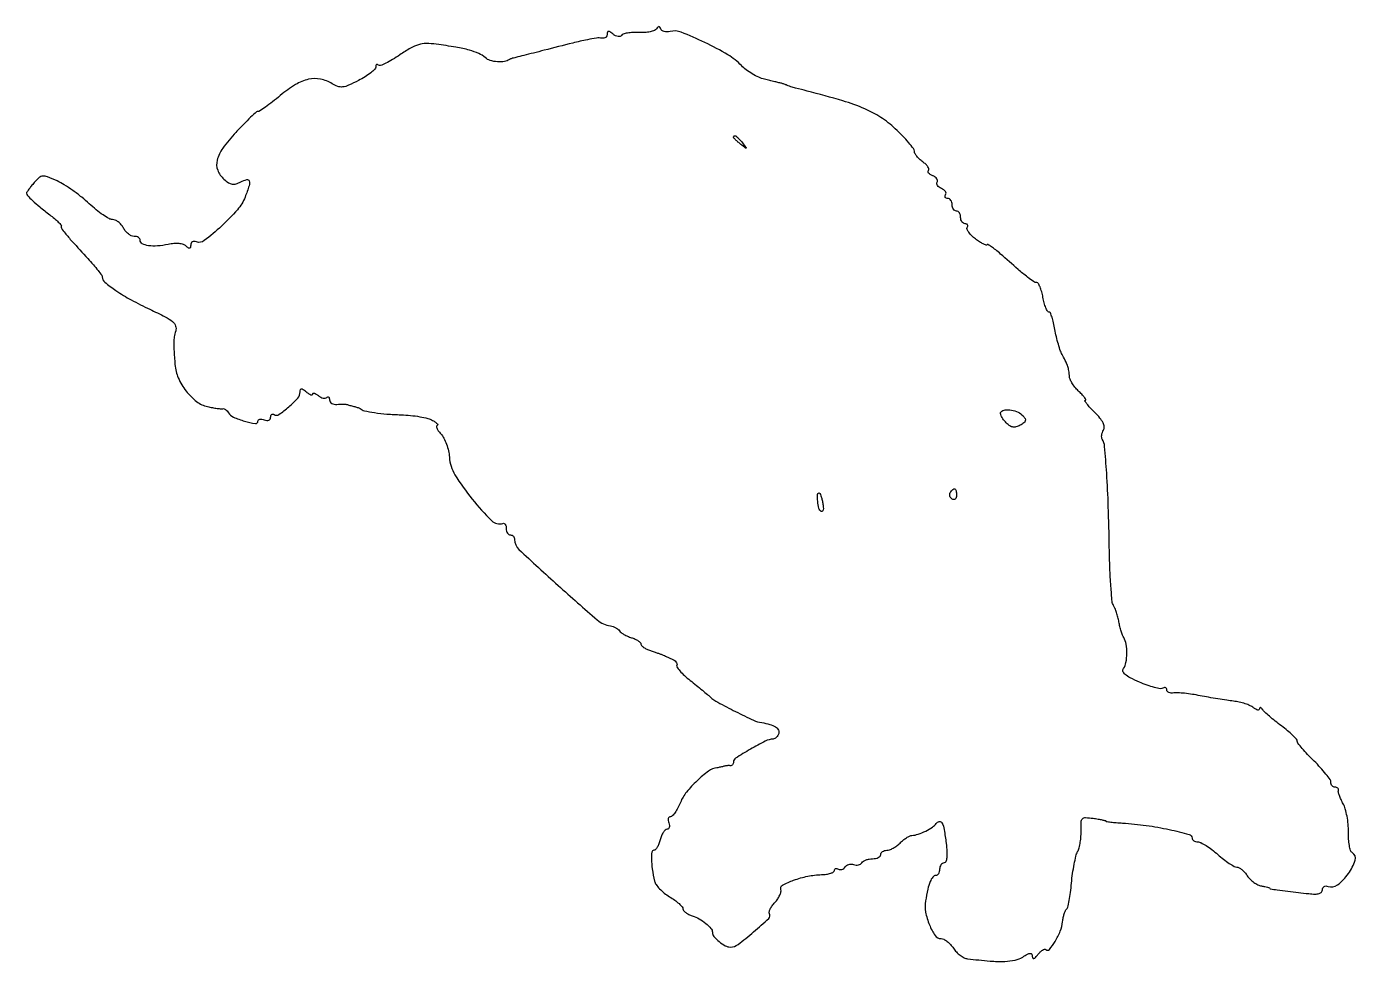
# Model space of a CAD drawing. Extents: x 0 to 316, y 1 to 223.
import ezdxf

# ---------------------------------------------------------------- set-up
doc = ezdxf.new("R2010")
doc.units = 0

msp = doc.modelspace()

# ---------------------------------------------------------------- linework, layer by layer
for points in [[(149.713586, 222.345589, -0.16657), (149.230353, 221.9491, -0.038181), (148.200894, 221.652317, -0.03542), (146.899038, 221.477421, -0.028149), (145.480391, 221.468271, 0.023298), (144.069869, 221.472851, 0.030864), (142.793277, 221.338251, 0.031733), (141.786871, 221.102393, 0.182893), (141.360862, 220.77487, -0.185472), (141.045056, 220.534571, -0.109392), (140.565778, 220.503012, -0.081353), (139.990676, 220.690099, -0.054018), (139.410972, 221.073886, 0.020309), (138.700985, 221.615992, 0.153221), (138.303463, 221.742201, 0.328592), (138.076247, 221.575974, 0.076206), (138, 221.078608, -0.111473), (137.903244, 220.650013, -0.118562), (137.632812, 220.31565, -0.112502), (137.227032, 220.129239, -0.092885), (136.75, 220.11906, 0.074872), (135.444864, 220.137905, 0.017871), (133.299952, 219.768026, 0.009707), (129.814264, 218.966876, 0.001532), (123, 217.238572, -0.000446), (120.455259, 216.587264, -0.000632), (118.189062, 216.01245, -0.000356), (116.27381, 215.530678, -0.009082), (115.75, 215.409381, 0.016957), (115.444536, 215.333558, 0.017284), (115.146875, 215.237624, 0.017328), (114.894677, 215.136601, 0.065786), (114.75, 215.048489, -0.135078), (113.613089, 214.554506, -0.054636), (111.908903, 214.499628, -0.054258), (110.194641, 214.821114, -0.110894), (109.009709, 215.491213, 0.080555), (107.488769, 216.476423, 0.036685), (105.249682, 217.27024, 0.025129), (102.049908, 217.976092, 0.008604), (97.352421, 218.68442, 0.03386), (94.976473, 218.838501, 0.070638), (93.144931, 218.572965, 0.06027), (91.282831, 217.773776, 0.019211), (88.729616, 216.15798, -0.015062), (86.969066, 215.023259, -0.023617), (85.384749, 214.167649, -0.020093), (84.089498, 213.60813, -0.296503), (83.627195, 213.706138, 0.105252), (83.388417, 213.861103, 0.248984), (83.184239, 213.836046, 0.181524), (83.044411, 213.632318, 0.060666), (83, 213.267634, -0.204515), (82.771767, 212.732987, -0.025297), (81.792275, 211.885482, -0.026553), (80.46337, 210.957469, -0.019008), (78.888597, 210.058951, -0.014822), (76.528999, 208.916675, -0.074201), (75.118487, 208.521633, -0.114035), (73.958283, 208.640556, -0.059199), (72.638597, 209.273962, 0.092354), (69.874634, 210.382954, 0.105041), (67.025927, 210.348963, 0.082085), (63.907443, 209.085107, 0.036873), (60.305945, 206.5, -0.007032), (58.435036, 204.980213, -0.01095), (56.776576, 203.729236, -0.005367), (55.356641, 202.729156, -0.242052), (55.010463, 202.684632, 0.27768), (54.676092, 202.618711, 0.004788), (53.254636, 201.305219, 0.010629), (51.607644, 199.686383, 0.006689), (49.75, 197.729485, 0.027876), (46.629851, 193.951092, 0.096747), (45.28165, 191.09945, 0.15628), (45.426602, 188.738181, 0.11649), (46.916813, 186.575283, 0.039085), (47.982865, 185.752289, 0.106797), (48.86704, 185.41289, 0.113902), (49.777379, 185.479552, 0.047905), (50.916813, 185.95548, -0.059985), (52.316925, 186.501062, -0.406471), (52.901754, 186.1659, -0.148043), (52.884076, 185.040006, -0.013418), (51.945133, 182.355688, -0.089647), (50.1191, 179.324118, -0.026418), (46.312197, 175.427693, -0.02003), (42.245004, 171.973057, -0.263478), (40.363171, 171.69088, 0.088267), (39.842786, 171.791138, 0.13484), (39.400431, 171.67639, 0.148486), (39.106779, 171.36376, 0.11533), (39, 170.906989, -0.049664), (38.944552, 170.350136, -0.299012), (38.75, 170.153312, -0.221111), (38.43488, 170.225474, -0.031276), (37.922737, 170.677263, 0.123881), (37.276401, 171.063723, 0.049721), (36.25834, 171.262712, 0.043078), (35.016536, 171.272103, 0.03301), (33.672737, 171.07651, -0.033138), (31.113789, 170.704714, -0.056641), (28.958958, 170.780443, -0.08261), (27.498753, 171.25324, -0.28021), (27, 172.073324, 0.15561), (26.887277, 172.42675, 0.09762), (26.56971, 172.727789, 0.079874), (26.095309, 172.93097, 0.061388), (25.535184, 173, -0.112104), (24.896259, 173.145075, -0.055403), (24.186237, 173.5875, -0.050946), (23.518128, 174.235006, -0.052011), (23, 175, 0.05348), (22.478611, 175.764973, 0.05155), (21.800967, 176.4125, 0.055823), (21.076959, 176.854539, 0.109587), (20.421253, 177, -0.129623), (19.603898, 177.215518, -0.020413), (18.179388, 178.101562, -0.021506), (16.55161, 179.314184, -0.017305), (14.907519, 180.75, 0.01957), (13.106913, 182.308187, 0.014551), (11.005859, 183.889278, 0.01476), (8.933565, 185.266301, 0.031987), (7.249815, 186.170947, 0.01275), (4.939691, 187.157401, 0.113452), (3.853866, 187.323884, 0.163016), (2.982616, 186.958617, 0.034056), (1.798733, 185.767937, 0.009281), (1.109669, 184.942992, 0.013048), (0.528378, 184.180295, 0.009284), (0.076922, 183.529617, 0.148068), (0, 183.275562, 0.191874), (0.228988, 182.700817, 0.015298), (1.412527, 181.525477, 0.016328), (3.122567, 180.029653, 0.006979), (5.5, 178.138106, -0.011796), (6.63201, 177.219505, -0.019056), (7.545312, 176.379868, -0.013636), (8.225935, 175.666655, -0.332203), (8.25, 175.40943, 0.297417), (8.264589, 174.92312, 0.019602), (9.152082, 173.749262, 0.012406), (10.821286, 171.812642, 0.001567), (14.54234, 167.731808, -0.007568), (15.867159, 166.2434, -0.011056), (16.984312, 164.89001, -0.00673), (17.872901, 163.731972, -0.161645), (18, 163.349104, 0.223575), (18.584956, 162.106307, 0.023119), (21.240797, 160.109295, 0.024679), (24.863119, 157.892622, 0.015733), (29.271847, 155.662302, -0.008903), (32.949542, 153.864462, -0.055962), (34.689693, 152.713648, -0.132516), (35.414702, 151.678953, -0.160489), (35.449413, 150.5, 0.026287), (35.105095, 149.069902, 0.040236), (34.973701, 147.80217, 0.022065), (35.010443, 146.075532, 0.003061), (35.266605, 142.5, 0.084593), (36.061599, 139.339468, 0.060802), (37.926154, 136.205246, 0.062681), (40.400366, 133.720704, 0.111984), (42.997004, 132.500658, 0.009014), (44.182095, 132.262678, 0.011373), (45.286715, 132.087358, 0.00957), (46.212665, 131.979915, 0.084641), (46.621548, 132.009611, -0.151843), (46.921861, 131.99157, -0.063245), (47.284403, 131.799259, -0.054562), (47.649072, 131.477447, -0.046322), (47.958506, 131.067139, 0.15267), (49.168208, 130.018452, 0.032689), (51.814357, 129.064907, 0.032078), (54.375023, 128.502022, 0.459542), (55, 129.038421, -0.20056), (55.122821, 129.332298, -0.142665), (55.440625, 129.504121, -0.093479), (55.925423, 129.516636, -0.051495), (56.5, 129.361626, 0.069008), (57.073683, 129.228143, 0.116977), (57.559375, 129.29762, 0.152575), (57.879387, 129.555236, 0.148627), (58, 129.952028, -0.073198), (58.060179, 130.360895, -0.149433), (58.238635, 130.628035, -0.188343), (58.503502, 130.713715, -0.124159), (58.812375, 130.615959, 0.2969), (59.970638, 130.643353, 0.028549), (62.310461, 132.451629, 0.030918), (64.450523, 134.555413, 0.185104), (65, 135.988794, -0.061846), (65.07133, 136.563261, -0.341479), (65.300775, 136.743401, -0.159365), (65.706776, 136.613973, -0.017014), (66.5, 136, 0.027963), (67.07637, 135.573717, 0.064878), (67.559375, 135.339608, 0.144806), (67.867713, 135.329078, 0.341777), (68, 135.5, -0.301415), (68.119912, 135.680843, -0.168576), (68.394215, 135.698909, -0.074889), (68.826304, 135.507117, -0.03138), (69.342009, 135.131121, 0.050768), (69.904134, 134.753708, 0.066538), (70.483088, 134.537806, 0.082297), (70.989854, 134.507446, 0.171918), (71.342009, 134.675343, -0.123575), (71.591751, 134.824874, -0.257684), (71.806715, 134.778876, -0.16163), (71.954053, 134.530332, -0.053707), (72, 134.103808, 0.147046), (72.136613, 133.649327, 0.1119), (72.514062, 133.287748, 0.09228), (73.081063, 133.076256, 0.068696), (73.75, 133.052296, -0.015925), (74.475003, 133.102783, -0.015633), (75.20625, 133.107472, -0.015717), (75.846816, 133.071381, -0.055601), (76.25, 132.990154, 0.006254), (76.608209, 132.880374, 0.002946), (77.073437, 132.747108, 0.002919), (77.562354, 132.613241, 0.004109), (78, 132.5, -0.011893), (78.40118, 132.389504, -0.01352), (78.779687, 132.264244, -0.012763), (79.094147, 132.141498, -0.070301), (79.25, 132.048489, 0.115639), (80.311048, 131.53835, 0.016826), (82.681113, 131.096645, 0.017694), (85.645068, 130.753619, 0.012414), (89, 130.568886, -0.018088), (91.252322, 130.419221, -0.018477), (93.471875, 130.107633, -0.01859), (95.373644, 129.69513, -0.069844), (96.5, 129.23183, -0.019323), (97.209712, 128.778592, -0.05624), (97.64666, 128.39587, -0.204162), (97.729072, 128.160129, -0.385198), (97.595012, 128.030409, 0.384935), (97.407172, 127.848814, 0.121036), (97.480762, 127.428928, 0.055747), (97.853665, 126.786278, 0.024607), (98.476907, 126.025518, -0.064572), (99.177837, 125.015341, -0.032407), (99.802087, 123.590158, -0.031529), (100.265327, 122.009083, -0.040356), (100.47892, 120.50761, 0.122963), (101.805899, 116.297554, 0.032591), (105.904299, 110.498001, 0.028036), (110.538155, 105.386326, 0.280127), (113.230622, 104.75, -0.20526), (113.522794, 104.723421, -0.131612), (113.773995, 104.485937, -0.087864), (113.943855, 104.056256, -0.050339), (114, 103.5, 0.064853), (114.074694, 102.926543, 0.082425), (114.29375, 102.440625, 0.098894), (114.618646, 102.115568, 0.148195), (115, 102, -0.109038), (115.381509, 101.915801, -0.099775), (115.70625, 101.677369, -0.095307), (115.924022, 101.321003, -0.089864), (116, 100.901681, 0.207405), (117.023571, 98.540269, 0.004647), (126.32561, 89.987146, 0.005935), (135.630616, 81.787832, 0.142125), (138.762939, 80.35853, -0.047435), (139.395325, 80.203421, -0.040273), (140.024619, 79.925539, -0.042114), (140.559445, 79.574748, -0.083668), (140.899894, 79.201265, 0.091282), (141.281427, 78.79521, 0.028491), (141.984656, 78.336988, 0.027414), (142.844669, 77.904756, 0.027108), (143.75, 77.567394, -0.030983), (144.611472, 77.238755, -0.041819), (145.339063, 76.831792, -0.047854), (145.850192, 76.410624, -0.199058), (146, 76.049244, 0.197514), (146.149335, 75.685954, 0.047067), (146.660937, 75.2579, 0.041325), (147.388532, 74.841258, 0.030727), (148.25, 74.501153, -0.002141), (149.148145, 74.204653, -0.002613), (149.985938, 73.919215, -0.00219), (150.688086, 73.672439, -0.018412), (151, 73.548155, 0.000173), (151.293044, 73.418816, 0.000028), (151.8655, 73.16643, 0.000031), (152.539793, 72.86924, 0.000027), (153.244256, 72.558849, -0.043783), (153.87863, 72.21025, -0.069188), (154.341207, 71.797831, -0.09713), (154.569863, 71.389864, -0.221199), (154.529175, 71.047207, 0.300209), (154.542387, 70.602866, 0.026188), (155.274595, 69.669845, 0.027569), (156.349218, 68.567964, 0.017501), (157.711801, 67.401992, -0.001888), (159.186703, 66.217626, -0.002075), (160.606709, 65.05871, -0.001933), (161.812453, 64.05845, -0.010494), (162.452562, 63.5, 0.060697), (164.276955, 62.205482, 0.008001), (168.492875, 60.011341, 0.007371), (172.790869, 57.939814, 0.072289), (174.714649, 57.365617, -0.031792), (176.650766, 56.954382, -0.075731), (177.987853, 56.350803, -0.126933), (178.677886, 55.599746, -0.205917), (178.749825, 54.749474, -0.060077), (178.522276, 54.268329, -0.05964), (178.186407, 53.853759, -0.065221), (177.798185, 53.564414, -0.115757), (177.416667, 53.454813, 0.10531), (175.5643, 52.963824, 0.014427), (172.031619, 51.043989, 0.009539), (168.509072, 48.904932, 0.256937), (168, 47.979676, -0.076855), (167.943506, 47.614312, -0.10277), (167.779687, 47.322566, -0.119976), (167.535648, 47.149986, -0.134126), (167.25, 47.118421, 0.037629), (166.908429, 47.14628, 0.022329), (166.5, 47.130551, 0.02227), (166.091714, 47.078139, 0.035422), (165.75, 46.993421, -0.015829), (165.397148, 46.891124, -0.008229), (164.951173, 46.784786, -0.008174), (164.489221, 46.690536, -0.012332), (164.08378, 46.625, 0.1246), (162.078578, 45.81591, 0.03161), (159.359706, 43.550644, 0.033077), (156.849597, 40.839039, 0.071351), (155.394645, 38.402092, -0.022335), (154.780513, 37.099086, -0.03118), (154.110133, 35.999365, -0.031935), (153.473311, 35.201523, -0.211396), (153.017965, 35, 0.187462), (152.702534, 34.87743, 0.146458), (152.512442, 34.559375, 0.098866), (152.487801, 34.074408, 0.055076), (152.638374, 33.5, -0.057872), (152.785494, 32.92573, -0.102867), (152.751561, 32.440625, -0.148678), (152.547487, 32.12227, -0.178243), (152.215397, 32, 0.194842), (151.787985, 31.826872, 0.05616), (151.325833, 31.265625, 0.047394), (150.902873, 30.457052, 0.035347), (150.589356, 29.5, -0.031173), (150.284582, 28.54273, -0.043138), (149.88732, 27.734375, -0.050229), (149.462282, 27.167509, -0.209759), (149.080562, 27, 0.376984), (148.596881, 26.574907, 0.037518), (148.506989, 24.904415, 0.031916), (148.706573, 22.563451, 0.016956), (149.235626, 19.701119, 0.102533), (149.604767, 18.876793, 0.034718), (150.450654, 17.861836, 0.032818), (151.568059, 16.839524, 0.032259), (152.815811, 15.965818, -0.0202), (154.035239, 15.155025, -0.027195), (155.064645, 14.319948, -0.026565), (155.816924, 13.562169, -0.184202), (156, 13.082086, 0.179346), (156.152962, 12.669358, 0.054848), (156.647237, 12.207623, 0.047051), (157.360003, 11.77282, 0.036614), (158.20336, 11.435456, -0.051708), (159.864505, 10.712174, -0.043305), (161.451125, 9.625458, -0.04445), (162.650509, 8.448562, -0.178361), (163, 7.5, 0.178288), (163.358633, 6.526198, 0.044021), (164.592937, 5.312271, 0.044893), (166.060867, 4.309376, 0.128104), (167.248573, 4, 0.162375), (169.084129, 4.612237, 0.015676), (172.802081, 7.589572, 0.011947), (176.392759, 10.805983, 0.356554), (176.541682, 11.932558, -0.206228), (176.479109, 12.355671, -0.04912), (176.734235, 13.037411, -0.042504), (177.209336, 13.827824, -0.030973), (177.860723, 14.620129, 0.036891), (178.51842, 15.439669, 0.042366), (179.014997, 16.311308, 0.047034), (179.296145, 17.10822, 0.142685), (179.274357, 17.67693, -0.364004), (179.684779, 18.715206, -0.036468), (182.305695, 19.895898, -0.037785), (185.651106, 20.839155, -0.042742), (188.964625, 21.218057, 0.028237), (190.127563, 21.31701, 0.043744), (191.108359, 21.545392, 0.053831), (191.796695, 21.8559, 0.26588), (192, 22.211197, -0.122178), (192.074174, 22.510215, -0.187756), (192.273452, 22.682648, -0.150913), (192.57483, 22.695478, -0.074275), (192.930902, 22.542705, 0.11575), (193.33748, 22.406569, 0.100463), (193.785237, 22.454947, 0.093295), (194.205593, 22.681288, 0.08451), (194.532052, 23.051862, -0.106015), (194.891443, 23.426359, -0.081799), (195.40692, 23.663708, -0.077827), (195.996447, 23.730567, -0.081176), (196.569126, 23.611848, 0.071657), (197.135828, 23.483134, 0.074475), (197.708064, 23.52234, 0.081683), (198.197939, 23.718052, 0.119091), (198.526992, 24.043674, -0.115092), (198.892007, 24.410627, -0.049476), (199.514579, 24.719079, -0.045411), (200.272696, 24.929195, -0.044932), (201.059017, 25, 0.049547), (201.801778, 25.073784, 0.069539), (202.429836, 25.29375, 0.089706), (202.852535, 25.618213, 0.186414), (203, 26, -0.141492), (203.110117, 26.381339, -0.099788), (203.419643, 26.70625, -0.084734), (203.882535, 26.925111, -0.068255), (204.428571, 27, 0.089539), (205.098519, 27.120942, 0.036096), (205.946852, 27.509352, 0.03426), (206.822166, 28.070421, 0.036739), (207.591109, 28.733966, -0.026417), (208.334832, 29.402997, -0.027527), (209.135164, 29.980078, -0.028582), (209.878421, 30.398294, -0.097351), (210.412537, 30.541117, 0.066627), (211.888334, 30.840667, 0.031396), (213.686085, 31.592457, 0.030587), (215.319438, 32.527673, 0.100807), (216.195627, 33.398098, -0.209839), (216.926195, 33.865707, -0.327156), (217.561907, 33.537426, -0.074066), (218.086834, 31.9204, -0.01224), (218.550636, 28.665712, -0.016291), (218.717976, 26.689894, -0.039739), (218.6778, 25.230532, -0.059974), (218.460409, 24.288359, -0.315985), (218.049682, 24, 0.141533), (217.649397, 23.884377, 0.099783), (217.308344, 23.559375, 0.08472), (217.078608, 23.073339, 0.068234), (217, 22.5, -0.060283), (216.930588, 21.926381, -0.079016), (216.726045, 21.440625, -0.097128), (216.423094, 21.115365, -0.15811), (216.067388, 21, 0.23494), (215.372883, 20.654602, 0.066667), (214.761587, 19.573553, 0.04021), (214.195158, 17.749723, 0.012784), (213.642881, 14.956214, 0.089444), (213.666034, 12.324366, 0.051036), (214.57564, 9.267229, 0.051668), (215.938109, 6.739841, 0.248199), (217.336716, 6, -0.120318), (217.992239, 5.83994, -0.045875), (218.788896, 5.328571, -0.042066), (219.58866, 4.588839, -0.040084), (220.267638, 3.714286, 0.046911), (220.978673, 2.823763, 0.041021), (221.873893, 2.036607, 0.043152), (222.809139, 1.459324, 0.088152), (223.632648, 1.212764, 0.008213), (229.006047, 0.681048, 0.02856), (232.493072, 0.593502, 0.045138), (234.933993, 0.893325, 0.087332), (236.75, 1.632715, -0.016362), (237.902747, 2.305279, -0.10893), (238.538313, 2.486959, -0.285913), (238.885189, 2.299463, -0.123957), (239.031803, 1.773053, 0.129083), (239.145885, 1.378881, 0.354276), (239.399473, 1.28592, 0.124444), (239.809016, 1.552606, 0.024134), (240.38068, 2.234456, -0.035119), (240.92679, 2.85752, -0.057261), (241.478659, 3.29162, -0.080297), (241.952786, 3.48755, -0.259879), (242.268974, 3.397693, 0.440522), (243.099308, 3.434658, 0.039778), (244.448406, 5.336812, 0.039596), (245.664784, 7.802805, 0.06696), (246.223532, 10.034077, -0.022284), (246.378045, 11.01516, -0.026366), (246.613498, 11.924023, -0.026675), (246.888894, 12.656683, -0.12736), (247.162844, 13.005152, 0.174358), (247.446774, 13.443907, 0.010133), (247.78306, 15.030666, 0.014399), (248.096885, 16.978011, 0.010026), (248.343412, 19.191157, -0.012192), (248.610621, 21.499067, -0.013102), (248.985082, 23.736121, -0.012719), (249.404763, 25.635233, -0.058824), (249.800806, 26.686006, 0.056604), (250.153829, 27.610226, 0.023052), (250.429129, 28.929773, 0.022453), (250.597261, 30.38934, 0.026622), (250.620239, 31.777052, -0.019373), (250.624339, 33.760336, -0.190054), (250.956397, 34.511078, -0.209648), (251.692562, 34.792739, -0.024068), (253.5, 34.618664, -0.006869), (254.65018, 34.435552, -0.011233), (255.61875, 34.245172, -0.005008), (256.419793, 34.060514, -0.346501), (256.5, 33.958671, 0.376411), (256.584236, 33.86263, 0.002999), (257.675, 33.725824, 0.008675), (258.966294, 33.594407, 0.00524), (260.5, 33.481334, -0.01861), (266.114046, 32.91619, -0.019412), (271.591308, 31.940062, -0.011662), (276.292505, 30.797051, -0.339447), (277, 29.875, 0.15367), (277.105042, 29.541293, 0.097981), (277.400819, 29.257031, 0.08054), (277.842757, 29.065226, 0.062266), (278.364491, 29, -0.119376), (279.095486, 28.82295, -0.021417), (280.322656, 28.123442, -0.022042), (281.718271, 27.158399, -0.018348), (283.114491, 26.015973, 0.014993), (284.493407, 24.872176, 0.018968), (285.836865, 23.903812, 0.017289), (287.001332, 23.186595, 0.126495), (287.628028, 23.015973, -0.128772), (288.155766, 22.869751, -0.041385), (288.827714, 22.400963, -0.038128), (289.519793, 21.732435, -0.034482), (290.128028, 20.944753, 0.050983), (290.800316, 20.131002, 0.038833), (291.684483, 19.385064, 0.039811), (292.63423, 18.811105, 0.070601), (293.5, 18.521265, -0.00827), (294.266731, 18.366941, -0.013388), (294.9125, 18.207587, -0.007061), (295.437505, 18.05501, -0.329683), (295.5, 17.970531, 0.371684), (295.618085, 17.833625, 0.00261), (297.253913, 17.599537, 0.004801), (299.764178, 17.278211, 0.000741), (304.75, 16.696096, 0.025229), (306.204972, 16.602416, 0.073504), (307.200351, 16.735481, 0.13186), (307.780256, 17.08455, 0.194068), (308, 17.62938, -0.109638), (308.101916, 18.088577, -0.146536), (308.384343, 18.405563, -0.13795), (308.809139, 18.526712, -0.092779), (309.308403, 18.435149, 0.263447), (311.558037, 18.772341, 0.070872), (314.154579, 21.475292, 0.078029), (315.748588, 24.628349, 0.345196), (315.077898, 26.451856, -0.180812), (314.693189, 26.948099, -0.029351), (314.394555, 28.152667, -0.029149), (314.201082, 29.679407, -0.021963), (314.160731, 31.370973, 0.027876), (314.09568, 33.194006, 0.023159), (313.829234, 35.116522, 0.023779), (313.418619, 36.857876, 0.056601), (312.911058, 38.08496, -0.018324), (312.415117, 39.064582, -0.022728), (312.029943, 40.010895, -0.021868), (311.782706, 40.817651, -0.133199), (311.787548, 41.25, 0.135841), (311.789263, 41.535385, 0.137301), (311.643842, 41.779688, 0.114349), (311.366141, 41.943621, 0.07654), (311, 42, -0.114848), (310.61855, 42.088789, -0.100394), (310.29375, 42.339573, -0.093573), (310.075768, 42.714554, -0.085196), (310, 43.155993, 0.152352), (309.796417, 43.808618, 0.015637), (308.825, 45.124202, 0.018358), (307.531987, 46.64688, 0.013663), (306, 48.23297, -0.009545), (304.467539, 49.793625, -0.013684), (303.175, 51.238438, -0.009477), (302.165977, 52.477294, -0.167684), (302, 52.958288, 0.188602), (301.824692, 53.406511, 0.014342), (300.898438, 54.353498, 0.018159), (299.686582, 55.441219, 0.012772), (298.25, 56.578448, -0.007793), (296.760395, 57.733713, -0.009138), (295.385748, 58.876404, -0.008228), (294.260601, 59.879768, -0.054265), (293.765313, 60.447137, 0.037282), (293.480716, 60.796367, 0.145111), (293.241942, 60.934441, 0.32858), (293.08367, 60.867737, 0.130598), (293.015313, 60.627555, -0.260002), (292.884674, 60.402682, -0.186899), (292.592158, 60.353603, -0.086676), (292.136686, 60.533532, -0.035911), (291.596289, 60.920087, 0.069712), (290.828444, 61.39459, 0.02488), (289.621945, 61.855034, 0.02412), (288.230382, 62.235066, 0.026189), (286.846289, 62.46696, -0.008361), (285.242279, 62.677243, -0.003756), (283.142482, 63.004456, -0.003717), (280.928436, 63.383446, -0.005051), (278.936629, 63.760456, 0.011082), (277.065855, 64.091238, 0.011749), (275.218302, 64.331558, 0.011417), (273.620758, 64.46449, 0.051524), (272.686629, 64.424512, -0.055052), (272.041232, 64.40144, -0.082865), (271.495447, 64.534778, -0.111107), (271.132424, 64.797396, -0.182801), (271, 65.147501, 0.107877), (270.928895, 65.473232, 0.181718), (270.732787, 65.667793, 0.162077), (270.437884, 65.69755, 0.083387), (270.090337, 65.555831, -0.184373), (269.489092, 65.440871, -0.019427), (268.066556, 65.750884, -0.021977), (266.345736, 66.278243, -0.015911), (264.478267, 67.009316, -0.015428), (262.295908, 68.025584, -0.060892), (261.065448, 68.846419, -0.136772), (260.581156, 69.571282, -0.243366), (260.692918, 70.262501, 0.11616), (261.293232, 71.65715, 0.04123), (261.49573, 73.833609, 0.041432), (261.335347, 76.043234, 0.100403), (260.768629, 77.570073, -0.049762), (260.480622, 78.157115, -0.014636), (260.157622, 79.108194, -0.014541), (259.855091, 80.205399, -0.015146), (259.621396, 81.303577, 0.018219), (259.377476, 82.416178, 0.016053), (259.044137, 83.556658, 0.016336), (258.676773, 84.565779, 0.045983), (258.334476, 85.233504, -0.118853), (258.007573, 86.190996, -0.004998), (257.709469, 89.799842, -0.008376), (257.468783, 94.118882, -0.005834), (257.335743, 99, 0.004406), (257.098412, 108.727171, 0.007976), (256.707093, 116.681072, 0.005173), (256.227722, 123.021991, 0.117479), (255.657024, 124.745929, -0.116309), (255.515979, 125.168719, -0.057037), (255.529411, 125.739453, -0.052084), (255.682211, 126.359668, -0.052033), (255.959912, 126.935137, 0.168706), (256.131022, 127.702806, 0.087363), (255.847337, 128.656104, 0.058347), (255.099233, 129.797746, 0.025034), (253.859451, 131.137391, -0.011611), (252.78606, 132.236546, -0.023476), (252.003656, 133.159109, -0.030797), (251.553684, 133.824143, -0.580583), (251.654083, 134, 0.527314), (251.761468, 134.156871, 0.063326), (251.52184, 134.598943, 0.033901), (250.97881, 135.255578, 0.015505), (250.188561, 136.038955, -0.029569), (249.341769, 136.926952, -0.029621), (248.606171, 137.908149, -0.031007), (248.070912, 138.838491, -0.093961), (247.875, 139.538955, 0.01475), (247.70059, 141.050918, 0.041414), (247.460864, 142.088188, 0.03832), (247.042806, 143.115412, 0.011204), (246.24641, 144.624756, -0.040336), (245.746196, 145.723272, -0.015003), (245.217341, 147.337155, -0.014753), (244.743346, 149.139559, -0.017274), (244.404037, 150.874756, 0.016884), (244.096164, 152.455737, 0.026393), (243.714642, 153.788209, 0.024305), (243.315558, 154.786692, 0.293507), (242.983483, 155, -0.272776), (242.650012, 155.196551, -0.030208), (242.253219, 156.028125, -0.030132), (241.872763, 157.158873, -0.019721), (241.565978, 158.5, 0.020784), (241.256208, 159.841057, 0.031563), (240.866759, 160.971875, 0.032507), (240.457553, 161.798282, 0.267638), (240.107697, 162, -0.149616), (239.33334, 162.237018, -0.018665), (237.897313, 163.287093, -0.012079), (235.655487, 165.148179, -0.002072), (231.5, 168.801408, 0.012062), (230.332704, 169.78698, 0.021008), (229.312761, 170.538559, 0.017324), (228.493908, 171.050113, 0.435451), (228.266847, 170.980465, -0.388951), (228.043334, 170.891938, -0.026903), (227.368386, 171.192194, -0.027143), (226.510327, 171.691076, -0.015804), (225.535665, 172.375941, -0.030974), (224.618253, 173.158203, -0.046064), (223.930116, 173.957579, -0.056576), (223.540379, 174.661485, -0.241065), (223.577836, 175.125941, 0.09858), (223.702171, 175.459245, 0.17583), (223.648264, 175.743245, 0.169649), (223.422067, 175.933389, 0.090979), (223.059017, 176, -0.140337), (222.655173, 176.115626, -0.099915), (222.311086, 176.440625, -0.085131), (222.079345, 176.926682, -0.06887), (222, 177.5, 0.064853), (221.925306, 178.073457, 0.082425), (221.70625, 178.559375, 0.098894), (221.381354, 178.884432, 0.148195), (221, 179, -0.148195), (220.618646, 179.115568, -0.098894), (220.29375, 179.440625, -0.082425), (220.074694, 179.926543, -0.064853), (220, 180.5, 0.06887), (219.920655, 181.073318, 0.085131), (219.688914, 181.559375, 0.099915), (219.344827, 181.884374, 0.140337), (218.940983, 182, -0.093902), (218.579271, 182.068535, -0.172183), (218.355576, 182.262969, -0.17347), (218.305453, 182.553712, -0.095482), (218.435239, 182.895215, 0.167719), (218.522492, 183.283155, 0.120855), (218.368432, 183.703042, 0.092131), (217.985664, 184.093118, 0.061252), (217.430874, 184.388152, -0.061778), (216.876454, 184.683736, -0.092661), (216.494598, 185.075338, -0.121115), (216.341946, 185.497527, -0.166377), (216.430874, 185.888152, 0.175014), (216.513442, 186.281206, 0.119287), (216.343725, 186.709956, 0.089289), (215.93634, 187.111618, 0.058519), (215.351128, 187.418754, -0.04589), (214.769477, 187.705574, -0.088168), (214.381776, 188.049557, -0.144687), (214.244907, 188.390432, -0.223576), (214.35051, 188.683844, 0.266494), (214.444741, 189.031735, 0.083222), (214.214596, 189.543752, 0.058054), (213.711421, 190.135756, 0.034849), (212.993639, 190.717009, -0.034628), (212.230719, 191.334256, -0.038015), (211.585631, 192.033217, -0.041209), (211.136038, 192.709115, -0.126824), (211, 193.236817, 0.163809), (210.783352, 193.880355, 0.013586), (209.663197, 195.275114, 0.017013), (208.192363, 196.892974, 0.012283), (206.449181, 198.598147, 0.042112), (203.01082, 201.297865, 0.044352), (199.225798, 203.330461, 0.029626), (194.002238, 205.207287, 0.007954), (185.5, 207.558472, -0.000595), (182.775544, 208.268892, -0.006107), (181.653304, 208.577646, -0.015062), (180.997576, 208.788283, -0.030688), (180.5, 209, 0.022592), (180.255504, 209.108737, 0.010234), (179.926562, 209.229865, 0.010109), (179.573729, 209.343722, 0.013638), (179.25, 209.431456, 0.000569), (178.792651, 209.541556, 0.000072), (177.802515, 209.778576, 0.000084), (176.626835, 210.059623, 0.00007), (175.375582, 210.358329, -0.047357), (174.007955, 210.825009, -0.028041), (172.477304, 211.621016, -0.027876), (171.025865, 212.595695, -0.042403), (169.896584, 213.610082, 0.070987), (166.682291, 216.182206, 0.021893), (161.192924, 219.105638, 0.01762), (155.591823, 221.542328, 0.159042), (152.959219, 221.699586, -0.057466), (152.219472, 221.594606, -0.073196), (151.536068, 221.676987, -0.089031), (151.011995, 221.926078, -0.158241), (150.731032, 222.306904, 0.054196), (150.528873, 222.74766, 0.25387), (150.297081, 222.885108, 0.223703), (150.032025, 222.772369, 0.043754)], [(170.127555, 195.25, -0.001576), (171.00764, 194.120493, -0.377591), (171, 194, -0.377591), (170.879507, 193.99236, -0.001576), (169.75, 194.872445, -0.012436), (169.079598, 195.425681, -0.017649), (168.514062, 195.952641, -0.013803), (168.08115, 196.410139, -0.184603), (168, 196.622445, -0.307699), (168.193395, 196.90695, -0.241985), (168.573889, 196.869516, -0.065617), (169.23668, 196.306759, -0.017685)], [(236.829042, 130.337927, -0.062335), (237.316502, 129.664923, -0.203022), (237.371245, 129.128733, -0.160324), (237.018435, 128.631178, -0.036181), (236.13024, 128.069703, -0.058712), (235.136595, 127.679602, -0.120426), (234.305411, 127.665371, -0.109785), (233.511178, 128.040515, -0.043845), (232.623685, 128.86333, -0.033082), (232.043847, 129.596079, -0.049568), (231.649943, 130.309922, -0.062719), (231.478771, 130.905407, -0.239431), (231.595014, 131.261681, -0.172611), (232.581922, 131.730578, -0.069205), (234.097193, 131.675245, -0.065202), (235.664994, 131.181818, -0.096373)], [(189.238966, 109.530262, -0.027972), (189.361032, 108.617574, -0.068119), (189.321085, 107.941332, -0.162929), (189.134463, 107.613909, -0.332306), (188.855543, 107.589279, -0.194026), (188.319947, 108.317828, -0.036018), (188.018616, 109.98667, -0.036086), (187.96311, 111.59522, -0.40323), (188.383423, 112, -0.299976), (188.556212, 111.886084, -0.017898), (188.792901, 111.274515, -0.022106), (189.030296, 110.476856, -0.014046)], [(221, 111.440983, -0.067432), (220.925389, 110.890269, -0.140899), (220.701458, 110.524436, -0.190788), (220.36964, 110.397824, -0.136093), (219.983688, 110.510081, -0.090427), (219.639411, 110.820631, -0.095498), (219.434921, 111.22714, -0.099685), (219.401101, 111.665803, -0.108373), (219.542705, 112.069098, -0.050477), (220.13314, 112.838655, -0.315493), (220.592818, 112.933879, -0.25701), (220.914842, 112.519563, -0.039415)]]:
    msp.add_lwpolyline(points, format="xyb", close=True)

doc.saveas('drawing.dxf')
